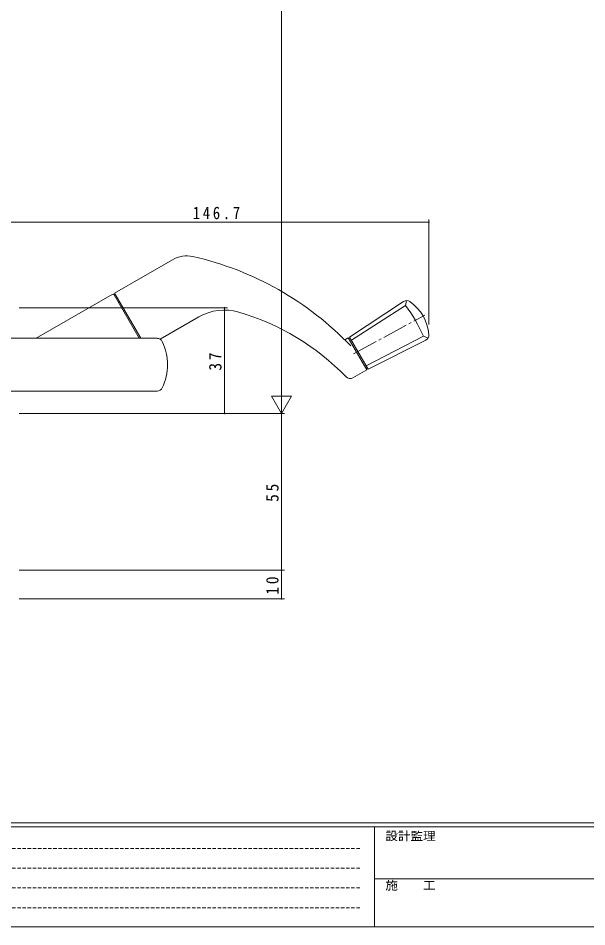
# Model space of a CAD drawing. Units: millimetres on the paper. Extents: x -420 to 373, y -297 to 267.
# Drawn here: x -285 to -85.7, y -297 to 21.4 of the extents above; entities that cross this region are included whole.
import ezdxf
from ezdxf.enums import TextEntityAlignment as Align

# ---------------------------------------------------------------- set-up
doc = ezdxf.new("R2010")
doc.units = ezdxf.units.MM
doc.linetypes.add('CHAIN2', pattern=[12, 9, -1, 1, -1])
doc.linetypes.add('DASHED1', pattern=[1.8, 1.2, -0.6])
for name, color, linetype, lineweight in [('0-1_YKK_ZWAK', 7, 'Continuous', 9), ('0-6_YKK_13', 4, 'Continuous', 9), ('0-7_YKK_D', 6, 'Continuous', 9)]:
    doc.layers.add(name, color=color, linetype=linetype, lineweight=lineweight)
doc.styles.add('ＭＳ ゴシック', font='')
doc.styles.get('ＭＳ ゴシック').set_extended_font_data('MS Gothic')

msp = doc.modelspace()

# ---------------------------------------------------------------- linework, layer by layer
at = {"layer": '0-1_YKK_ZWAK'}
for p, q in [((352.3, -260.6), (-417.7, -260.6)), ((314.5, -262), (-417.7, -262)), ((-160.1, -262), (-160.1, -297)), ((-160.1, -280.199), (-31.3, -280.199)), ((-417.7, -297), (314.5, -297))]:
    msp.add_line(p, q, dxfattribs=at)
at = {"layer": '0-1_YKK_ZWAK', "linetype": 'DASHED1'}
for p, q in [((-413.101, -269.512), (-164.909, -269.512)), ((-413.101, -276.441), (-164.909, -276.441)), ((-413.101, -283.37), (-164.909, -283.37)), ((-413.101, -290.298), (-164.909, -290.298))]:
    msp.add_line(p, q, dxfattribs=at)
at = {"layer": '0-6_YKK_13'}
for p, q in [((-230.976, -63.193), (-251.211, -74.876)), ((-252.077, -75.376), (-278.709, -90.753)), ((-278.709, -90.753), (-252.077, -75.376)), ((-242.622, -90.753), (-251.394, -75.559)), ((-242.045, -90.753), (-251.211, -74.876)), ((-168.91, -90.291), (-149.969, -77.848)), ((-168.258, -91.421), (-149.258, -79.256)), ((-148.95, -77.522), (-149.258, -79.256)), ((-235.251, -91.065), (-221.742, -83.266)), ((-235.25, -91.065), (-221.742, -83.266)), ((-242.622, -90.753), (-287.7, -90.753)), ((-287.7, -90.753), (-278.709, -90.753)), ((-236.325, -90.753), (-242.622, -90.753)), ((-170.602, -91.268), (-169.343, -90.541)), ((-162.843, -101.799), (-169.343, -90.541)), ((-169.093, -90.974), (-168.66, -90.724)), ((-143.027, -90.047), (-163.062, -100.42)), ((-162.41, -101.549), (-142.165, -91.368)), ((-141.372, -90.648), (-143.027, -90.047)), ((-167.691, -104.598), (-162.843, -101.799)), ((-163.093, -101.366), (-162.66, -101.116)), ((-287.7, -109.252), (-236.325, -109.252))]:
    msp.add_line(p, q, dxfattribs=at)
at = {"layer": '0-6_YKK_13', "linetype": 'CHAIN2'}
msp.add_line((-167.457, -96.17), (-142.547, -82.6), dxfattribs=at)
at = {"layer": '0-6_YKK_13'}
for points in [[(-169.093, -90.974), (-168.66, -90.724), (-162.66, -101.116)], [(-162.41, -101.549), (-168.91, -90.291), (-162.41, -101.549)]]:
    msp.add_lwpolyline(points, dxfattribs=at)
for centre, radius, start, end in [((-225.976, -71.854), 10, 77.25156, 119.99998), ((-248.043, -169.388), 110, 43.67393, 77.25156), ((-251.827, -75.809), 0.5, 30, 119.99998), ((-251.827, -75.809), 0.5, 30, 119.99998), ((-148.873, -79.521), 2, 54.51253, 123.30186), ((-189.304, -109.571), 50.227, 22.87424, 37.12569), ((-189.304, -109.571), 50.227, 22.87424, 37.12569), ((-157, -90.92), 16, 5.48746, 54.5125), ((-212.742, -98.854), 18, 73.87056, 119.99998), ((-212.742, -98.854), 18, 73.87056, 119.99998), ((-231.355, -163.217), 85, 43.92258, 73.87056), ((-231.355, -163.217), 85, 73.84169, 73.87056), ((-236.325, -92.752), 2, 57.53148, 90), ((-236.325, -92.752), 2, 25.24377, 57.53148), ((-251.701, -100.002), 19, 334.75621, 25.24377), ((-143.064, -89.581), 2, 296.69812, 5.48746), ((-168.691, -102.866), 2, 223.92258, 299.99998), ((-236.325, -107.252), 2, 270, 334.75621), ((-236.325, -107.252), 2, 270, 334.75621)]:
    msp.add_arc(centre, radius, start, end, dxfattribs=at)
at = {"layer": '0-7_YKK_D'}
for p, q in [((-192.701, -110.053), (-192.701, 175.947)), ((-287.7, -50.053), (-141.067, -50.053)), ((-141.067, -85.926), (-141.067, -49.053)), ((-284.7, -80.053), (-211.701, -80.053)), ((-212.701, -117.053), (-212.701, -80.053)), ((-192.701, -117.053), (-192.701, -104.929)), ((-189.201, -110.991), (-196.201, -110.991)), ((-192.701, -117.053), (-196.201, -110.991)), ((-192.701, -117.053), (-189.201, -110.991)), ((-284.7, -117.053), (-211.701, -117.053)), ((-284.7, -117.053), (-191.701, -117.053)), ((-284.7, -117.053), (-191.701, -117.053)), ((-192.701, -172.053), (-192.701, -117.053)), ((-284.7, -172.053), (-191.701, -172.053)), ((-284.7, -172.053), (-191.701, -172.053)), ((-192.701, -182.053), (-192.701, -172.053)), ((-284.7, -182.053), (-191.701, -182.053))]:
    msp.add_line(p, q, dxfattribs=at)
for centre, start, end in [((-141.067, -50.053), 0, 180), ((-141.067, -50.053), 180, 0), ((-212.701, -80.053), 90, 270), ((-212.701, -80.053), 270, 90), ((-212.701, -117.053), 90, 270), ((-212.701, -117.053), 270, 90), ((-192.701, -172.053), 90, 270), ((-192.701, -172.053), 90, 270), ((-192.701, -172.053), 270, 90), ((-192.701, -172.053), 270, 90), ((-192.701, -182.053), 90, 270), ((-192.701, -182.053), 270, 90)]:
    msp.add_arc(centre, 0.106, start, end, dxfattribs=at)

# ---------------------------------------------------------------- texts
at = {"layer": '0-1_YKK_ZWAK', "style": 'ＭＳ ゴシック', "width": 1.1}
for s, p in [('設計監理', (-156.331, -267.533)), ('施\u3000\u3000工', (-156.331, -284.854))]:
    msp.add_text(s, height=2.933, dxfattribs=at).set_placement(p, align=Align.BOTTOM_LEFT)
at = {"layer": '0-7_YKK_D', "color": 3, "insert": (-223.823, -49.053), "char_height": 4.399, "attachment_point": 7, "style": 'ＭＳ ゴシック'}
msp.add_mtext('\\T1.38;\\W0.85;146.7', dxfattribs=at)
at = {"layer": '0-7_YKK_D', "color": 3, "char_height": 4.399, "attachment_point": 7, "rotation": 90, "style": 'ＭＳ ゴシック'}
for s, insert in [('\\T1.36;\\W0.9;37', (-213.701, -102.073)), ('\\T1.36;\\W0.9;55', (-193.701, -148.073)), ('\\T1.36;\\W0.9;10', (-193.701, -180.573))]:
    msp.add_mtext(s, dxfattribs=dict(at, insert=insert))

doc.saveas('drawing.dxf')
